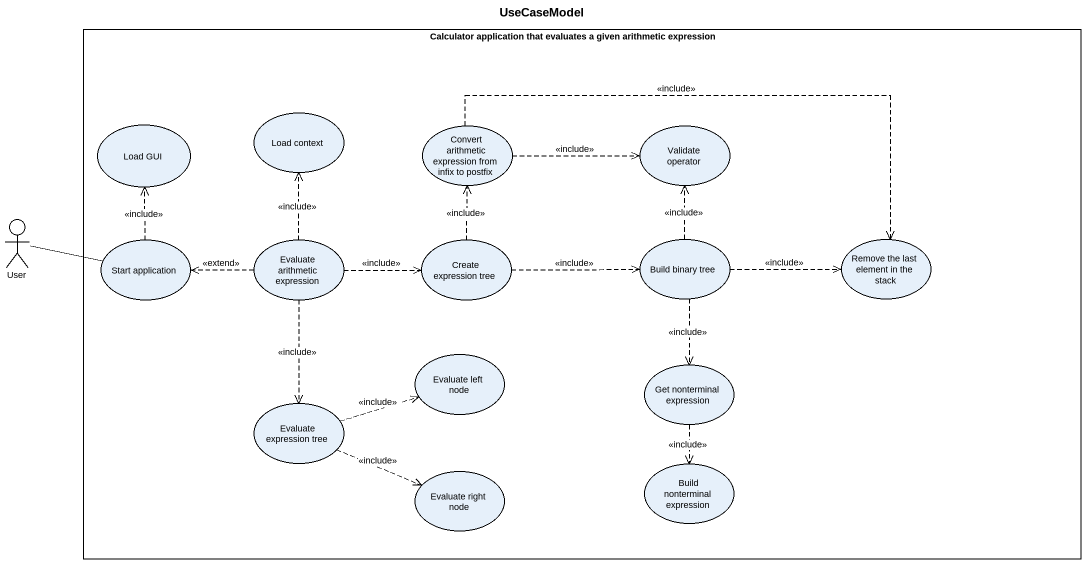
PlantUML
@startuml
title UseCaseModel
rectangle "Calculator application that evaluates a given arithmetic expression" as Calculator_application_that {
  usecase "Load context" as Load_context
  usecase "Load GUI" as Load_GUI
  usecase "Convert arithmetic expression from infix to postfix" as Convert_arithmetic
  usecase "Validate operator" as Validate_operator
  usecase "Start application" as Start_application
  usecase "Evaluate arithmetic expression" as Evaluate_arithmetic
  usecase "Create expression tree" as Create_expression_tree
  usecase "Build binary tree" as Build_binary_tree
  usecase "Remove the last element in the stack" as Remove_the_last_element_in
  usecase "Evaluate left node" as Evaluate_left_node
  usecase "Get nonterminal expression" as Get_nonterminal_expression
  usecase "Evaluate expression tree" as Evaluate_expression_tree
  usecase "Build nonterminal expression" as Build_nonterminal_expression
  usecase "Evaluate right node" as Evaluate_right_node
}
actor User
Convert_arithmetic .right.> Validate_operator : <<include>>
Convert_arithmetic .right.> Remove_the_last_element_in : <<include>>
User -right- Start_application
Start_application .up.> Load_GUI : <<include>>
Evaluate_arithmetic .up.> Load_context : <<include>>
Evaluate_arithmetic .left.> Start_application : <<extend>>
Evaluate_arithmetic .right.> Create_expression_tree : <<include>>
Evaluate_arithmetic ..> Evaluate_expression_tree : <<include>>
Create_expression_tree .up.> Convert_arithmetic : <<include>>
Create_expression_tree .right.> Build_binary_tree : <<include>>
Build_binary_tree .up.> Validate_operator : <<include>>
Build_binary_tree .right.> Remove_the_last_element_in : <<include>>
Build_binary_tree ..> Get_nonterminal_expression : <<include>>
Get_nonterminal_expression ..> Build_nonterminal_expression : <<include>>
Evaluate_expression_tree .right.> Evaluate_left_node : <<include>>
Evaluate_expression_tree .right.> Evaluate_right_node : <<include>>
@enduml
